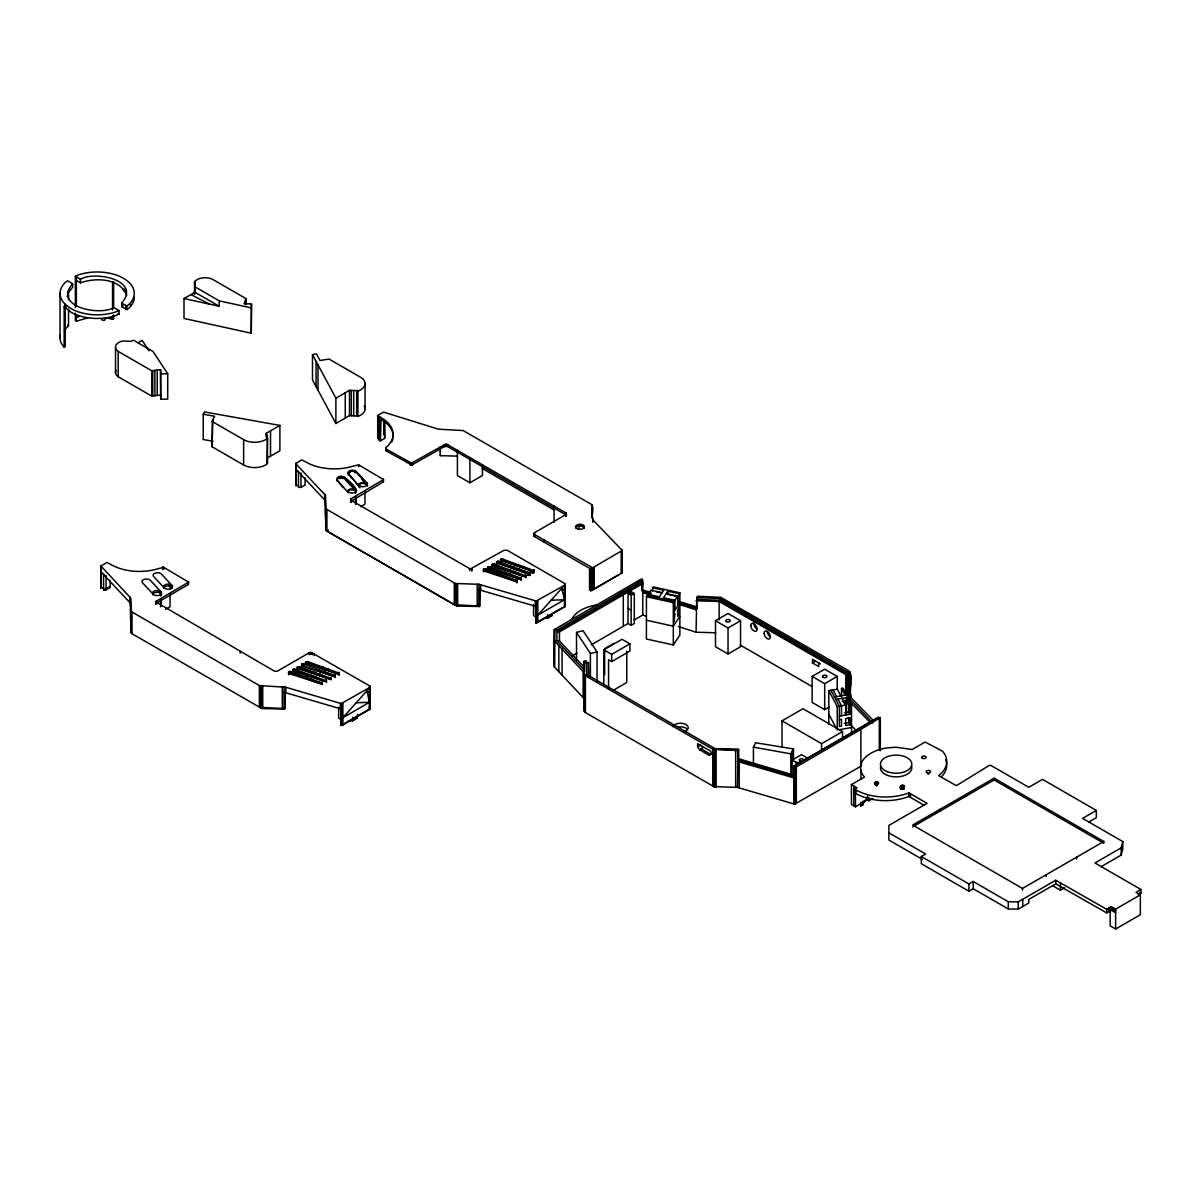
<?xml version="1.0" encoding="UTF-8"?>
<svg xmlns="http://www.w3.org/2000/svg" width="1201" height="1201" viewBox="0 0 1201 1201"><rect width="100%" height="100%" fill="white"/><g stroke="black" fill="none" stroke-linecap="round" stroke-linejoin="round"><path stroke-width="1.5" d="M576.525 660.115L576.525 632.387L583.04 630.69L597.062 651.963L597.062 681.537M588.37 677.094L588.37 662.457L586.058 662.802L586.058 661L583.746 661.346L583.746 698.201L584.271 711.052L585.412 712.583L713.754 786.565L737.489 787.421L794.657 804.145L860.877 766.268L860.877 729.397L880.318 717.582L878.006 717.402L794.341 765.713L794.341 776.567L738.075 760.083L738.075 749.229L715.331 748.733L586.734 674.497L584.587 675.022L584.587 711.878M590.397 677.454L590.397 653.419L576.525 632.387M603.788 684.735L603.788 649.786L621.983 639.277L629.894 643.841L629.894 651.077L611.699 661.586L608.562 659.784L608.562 689.329M604.658 674.737L604.658 648.735L614.056 643.301M591.372 644.802L623.289 626.276L623.289 594.84L642.775 583.596L642.385 582.02L556.949 631.921L559.456 631.906L623.289 594.84M626.772 651.122L626.772 682.513L613.111 690.395M628.018 623.514L628.063 593.489L631.171 591.688L634.308 593.504L634.308 623.544L631.156 625.331L628.018 623.514L623.289 626.276M631.156 625.331L631.186 595.291L634.308 593.504M634.068 620.061L642.775 615.032L642.775 583.596M662.171 592.663L650.837 590.156L646.423 596.717L646.423 639.007L673.311 644.952L679.871 635.104L679.871 592.814L652.969 586.869L652.383 591.072M673.311 644.952L673.311 602.677L677.679 596.101L666.3 593.579M715.571 632.762L696.055 632.221L696.73 599.419L719.984 600.305L847.801 674.091L848.702 686.462L847.561 686.492L846.81 674.346L847.801 674.091L847.801 672.275L719.984 598.488L696.73 597.618L696.73 608.472L679.196 602.857M715.496 620.722L715.496 646.739L728.031 653.975L740.552 646.739L740.552 620.722L728.031 613.486L715.496 620.722L728.031 627.958L740.552 620.722M719.129 619.911L719.129 601.431L720.855 597.362L848.987 670.984C854.692 678.325 847.426 690.68 851.944 698.667L873.532 720.675M728.031 653.975L728.031 627.958M753.432 763.791L753.432 747.142L755.609 742.728L793.471 748.959L793.471 760.053M790.843 776.041L790.843 753.853L793.471 748.959M792.15 775.441L792.15 751.406M837.217 689.419L837.217 676.418L824.682 669.182L812.146 676.418L812.146 702.42L824.682 709.656L829.381 706.939M824.682 709.656L824.682 683.654L837.217 676.418M828.81 724.413L828.81 690.65L837.307 689.179L840.85 695.889M845.834 700.408L846.195 713.394M845.834 694.824L845.834 674.587L719.129 601.431L696.055 600.785M846.57 713.304L846.57 700.243M851.539 732.67L851.539 704.026L843.117 688.128L841.526 688.413L841.526 696.7M865.816 799.611A33.793 19.501 0 0 0 863.474 803.199L863.144 804.67L860.952 805.931L860.952 802.193M863.144 804.67L863.144 800.932M1088.691 822.085L1096.333 817.671L1096.333 810.435L1042.513 779.374L1028.777 787.301L990.87 765.427L989.204 765.442L956.416 785.649L938.612 775.666A40.744 23.525 0 0 0 944.226 753.402L942.59 751.256L925.085 742.053L912.129 749.529L896.126 747.217L886.893 747.908A35.685 20.597 0 0 0 861.657 762.485L860.441 767.814L861.657 773.144L864.465 777.062L851.449 784.568L851.449 804.475L855.457 806.787L867.347 799.896L868.908 800.797L868.908 797.179M888.89 832.803L925.611 854.016L921.302 856.493L921.302 863.729L968.922 891.232L973.23 888.74L1008.285 908.977L1018.238 909.097L1028.762 903.032L1028.762 899.414L1055.754 883.861L1106.706 912.925L1111.315 910.253L1111.315 906.635L1115.624 909.127L1140.35 894.85L1140.35 914.742L1115.624 929.019L1110.174 925.866L1110.174 909.592L1115.624 912.745M968.922 891.232L968.922 883.996L973.23 881.504L1008.285 901.741L1018.238 901.861L1055.754 880.243L1106.706 909.307L1111.315 906.635M973.23 888.74L973.23 881.504M1008.285 908.977L1008.285 901.741M1018.238 909.097L1018.238 901.861M1022.757 906.485L1022.757 899.249M298.464 485.579L295.956 485.609L295.806 463.421L301.841 459.878L305.564 461.815A39.783 22.969 0 0 0 353.484 466.018L358.724 464.892L383.509 479.589L351.293 498.58L351.293 500.457L470.342 568.989L504 550.298L507.302 550.298L564.83 583.566L564.365 606.985M194.562 281.71L194.997 286.859L219.228 300.851L219.228 306.285L194.997 292.293L184.008 298.554L184.008 318.445L251.264 333.217L251.474 303.898L244.118 303.763L246.13 298.704L212.502 279.293A11.515 6.651 0 0 0 194.562 281.71L194.562 294.38M251.264 333.217L251.474 303.898M377.699 415.441L381.077 417.648A40.444 23.344 0 0 1 387.773 445.811L385.881 447.673L386.272 449.114L411.523 463.151L444.37 444.79L447.327 444.565L565.851 512.932L565.851 514.598L534.73 532.568L533.995 534.16L592.663 567.818L622.253 550.463L593.849 520.919C589.781 516.445 595.681 507.933 590.892 504.075L463.121 430.559L438.35 429.162L383.689 412.153L377.699 415.441L377.714 437.539L378.765 440.016L380.447 440.857L384.68 438.41L384.68 420.32M457.566 456.14L440.302 455.659L440.407 454.293M155.74 601.881L274.609 671.254L277.191 671.254L309.107 652.834L311.359 652.488L369.518 685.816L370.178 687.212L341.264 703.591L285.808 687.242L259.386 685.576L132.02 612.03L130.879 610.498L130.354 597.648L100.914 565.971L106.934 562.428L110.657 564.35A39.783 22.969 0 0 0 158.577 568.553L163.816 567.427L188.602 582.125L156.385 601.116L155.74 604.043M155.8 603.518L188.122 584.617L188.587 582.005M350.632 501.493L383.014 482.066L383.014 480.73M340.949 723.723L341.264 725.299L342.901 724.939L369.923 709.266L369.262 707.374M535.856 621.172L536.171 622.749L537.808 622.388L564.83 606.73L565.07 605.634M622.223 556.108L621.788 554.817M880.318 728.437L879.883 727.145M67.256 297.022L68.277 292.549L72.615 287.369L72.615 283.751L67.511 280.809L65.019 282.7A37.111 21.423 0 0 0 65.019 304.123L70.919 308.552A37.111 21.423 0 0 0 115.716 311.96L118.974 310.519L118.974 314.137L115.716 315.578A37.111 21.423 0 0 1 70.919 312.17L64.163 306.54L65.244 305.91L65.244 346.609L64.163 347.239L61.311 343.276A37.111 21.423 0 0 1 60.365 334.929M288.525 672.14L319.976 683.654L322.303 683.084L290.852 671.584L288.69 671.914L288.525 673.941M292.609 670.083L294.996 669.287L326.447 680.802L324.12 681.357L293.074 670.743C291.513 670.698 292.924 671.824 294.996 671.104L326.041 681.718L326.041 679.916M337.466 480.295L348.2 492.68A4.429 2.552 0 0 1 347.765 490.744L348.2 490.128A4.429 2.552 0 0 1 352.043 488.837L353.184 488.927A4.429 2.552 0 0 1 355.871 490.128L355.871 489.212C355.241 486.42 338.757 468.09 337.031 480.58L337.466 481.196L337.031 479.679M337.031 478.358L337.031 480.58M305.549 662.231L337.001 673.746L339.328 673.191L307.891 661.676L305.715 662.006L305.504 664.288M483.433 569.589L514.869 581.104L517.211 580.548L485.759 569.034L483.583 569.379L483.433 571.871M487.516 567.548L489.903 566.752L521.354 578.251L519.012 578.822L487.516 567.548L487.516 569.349M492.065 564.815L523.516 576.33L525.843 575.759L494.392 564.26L492.23 564.59L492.065 567.097M500.457 559.696L531.908 571.196L534.235 570.64L502.784 559.126L500.622 559.471L500.457 561.978M860.952 805.931L861.642 802.914M1101.137 866.657L1121.179 855.097L1121.179 847.861L1122.8 841.586L1082.581 818.376L1096.333 810.435M1121.179 855.097L1122.8 848.822L1122.8 841.586M103.556 588.13L100.914 587.679L101.274 565.536M295.956 485.609L296.182 484.709M583.746 698.201L554.442 666.99L554.322 629.579L640.508 579.467C645.583 577.216 640.523 589.421 642.385 591.057L651.152 593.864M554.307 666.525L554.667 629.234M259.386 685.576L259.386 707.284L284.097 708.575L284.682 707.239M130.579 598.578L130.879 632.206L132.02 633.738L261.938 708.56L284.682 709.055L285.283 693.247M295.956 463.886L325.261 495.097L325.786 529.656L326.912 531.202L454.278 604.734L479.004 606.025L479.589 604.703M328.248 529.971L328.248 531.773L456.83 606.01L479.589 606.505L480.175 588.895M737.489 787.421L738.075 749.229M738.075 751.03L738.675 749.709L719.534 749.409M738.675 749.709L738.675 758.747L737.489 761.419L794.657 778.143L794.071 766.163L875.709 719.039M267.688 457.791L279.893 450.75L279.893 425.424L266.277 433.276L267.583 438.155L266.922 464.066A15.493 8.947 0 0 1 261.413 466.679L259.176 467.189A15.493 8.947 0 0 1 243.638 464.982L212.097 446.772L212.877 419.87M696.73 597.618L697.406 596.251L720.855 597.362M534.73 532.568L533.905 535.541L534.73 536.697L589.541 568.343L589.541 590.051L590.847 590.802L590.847 589L594.195 589.166L621.878 573.027L622.178 550.013M213.027 441.277L203.239 439.536L203.239 414.21L204.47 411.913L279.893 425.424M715.331 748.733L714.61 786.79M658.598 598.038L663.763 590.276L652.383 587.754M662.727 598.954L667.891 591.192L679.271 593.714L679.871 592.814M674.106 611.429L679.271 603.668L679.271 593.714M674.106 615.047L674.902 613.846L674.106 621.833L674.106 601.476L647.219 595.516M679.871 616.338L673.311 626.186L646.423 620.226M64.479 329.915L68.532 325.726L68.532 309.062M163.831 587.859L164.267 587.244A4.429 2.552 0 0 1 168.11 585.968L169.251 586.043A4.429 2.552 0 0 1 172.389 587.859M337.031 479.259C344.477 472.353 351.563 486.345 355.871 490.128M347.765 491.644L348.2 491.029A4.429 2.552 0 0 1 352.043 489.753L353.184 489.843A4.429 2.552 0 0 1 356.322 491.644M297.323 667.14L297.578 668.251L328.609 678.865L330.951 678.31L299.499 666.795L297.323 667.14L297.323 669.873M301.646 664.348L301.901 665.459L332.947 676.088L335.274 675.532L303.823 664.018L301.646 664.348L301.496 666.855M496.553 561.813L496.809 562.924L527.84 573.538L530.181 572.982L498.73 561.467L496.553 561.813L496.553 564.53M496.403 563.839L498.73 563.284L530.181 574.784L530.181 572.502M500.457 561.498L502.784 560.942L533.829 571.556M188.377 584.422L188.377 581.659M369.518 687.858L342.901 717.703L369.923 702.03L369.923 691.175M267.583 438.155L266.922 438.74A15.493 8.947 0 0 1 261.413 441.352L259.176 441.863A15.493 8.947 0 0 1 243.638 439.656L212.097 421.446L214.649 416.252L203.239 414.21M72.615 283.751C52.709 306.66 99.368 316.238 113.885 307.576L118.974 310.519M134.272 297.022A37.111 21.423 0 0 1 129.303 307.741L126.811 309.618L121.706 306.675L121.706 303.057C141.613 280.148 94.954 270.585 80.437 279.233L75.348 276.29L75.348 307.681M121.706 306.675L123.057 305.654M126.811 309.618L126.811 306L129.303 304.123A37.111 21.423 0 0 0 123.403 278.257A37.111 21.423 0 0 0 78.605 274.849L75.348 276.29M297.323 668.942L299.499 668.612L330.53 679.226L330.53 677.424M551.124 600.23L564.365 599.749L562.263 590.171L564.83 588.64M900.9 785.739C898.798 787.556 903.287 788.757 904.383 787.271C905.344 783.908 897.492 785.274 900.9 789.357M103.556 573.658L103.556 589.931L107.61 587.514M554.307 629.669L556.949 630.12L642.385 580.203M138.04 342.78L142.138 340.363L148.999 350.782M794.341 765.713L794.657 767.289L796.308 766.929L860.877 729.397M103.556 589.931L106.063 589.916L110.162 587.529L110.162 580.293M298.464 471.107L298.464 487.396L300.971 487.366L305.069 484.994L305.069 477.758M572.231 655.926L577.02 653.149M924.049 805.225L908.872 796.458A41.45 23.93 0 0 1 854.707 792.75L854.707 789.132L857.019 787.796L851.449 784.568M854.707 792.75L856.238 791.864M868.908 800.797L872.917 798.47M1052.857 885.813L1060.438 890.196L1064.596 887.794M64.599 307.141L65.68 306.525M66.145 307.156L65.079 307.771L65.079 304.153M106.394 317.83L112.549 319.301L113.63 318.67L113.63 314.977M335.89 423.503L335.89 398.177L349.506 390.31L358.949 390.685A15.493 8.947 0 0 0 363.483 387.503L364.383 386.212A15.493 8.947 0 0 0 360.54 377.249L328.999 359.039L320.006 360.51L316.464 353.92L312.485 354.625L312.485 379.951L335.89 423.503L349.506 415.636L358.949 416.011A15.493 8.947 0 0 0 363.483 412.829L364.383 411.538A15.493 8.947 0 0 0 364.278 406.073M386.272 450.915L386.272 449.114L386.737 451.246L411.853 464.952L444.37 446.607L447.327 446.382L566.302 515.124M165.603 609.297L170.047 606.73L170.047 594.075M360.51 506.762L364.954 504.195L364.954 491.524M457.401 450.21L457.401 475.536L469.921 482.772L482.457 475.536L482.457 464.682M325.486 496.043L325.786 507.948L326.912 509.494L455.269 583.461L479.004 584.317L536.171 601.04L564.425 585.322L537.808 615.152L564.83 599.494L564.425 588.94M340.679 707.899L340.949 725.524L369.262 709.175M349.386 720.69L352.749 720.825L357.448 718.108L357.448 714.49M590.847 590.802L618.305 574.949M535.571 605.349L535.856 622.989L562.593 607.541M544.293 618.14L547.656 618.275L552.355 615.573M603.788 649.786L611.699 654.35L629.894 643.841M820.313 663.853L812.477 659.334L812.477 662.952L815.614 661.135M697.616 746.827L700.738 745.01L702.705 747.953L699.567 749.754L697.616 746.827L697.616 743.659L710.932 751.346L710.932 754.513L708.965 755.189L699.567 749.754M708.965 755.189L712.103 753.372M782.031 747.037L782.031 720.84L802.974 708.74L842.517 731.574L842.517 737.189M821.574 751.15L821.574 743.659L842.517 731.574M1103.809 841.481L994.143 778.173L912.7 825.057L1022.471 888.44L1103.809 841.481L1103.809 843.297L994.143 779.974L912.7 826.858M1121.179 847.861L1094.982 862.979L1140.95 889.521L1140.95 893.139L1138.203 894.73M1140.95 889.521L1136.041 892.358L1140.35 894.85M1109.394 910.043L1110.174 909.592M356.217 702.78L369.458 702.3L367.371 692.722L369.518 691.476L369.458 709.536M76.354 280.494L80.437 282.851C95.464 277.341 120.475 278.031 126.736 295.536M75.348 313.221L75.348 320.607L76.354 321.192L87.928 317.83M525.843 577.096L492.485 566.211L492.485 564.41M521.354 579.588L487.981 568.704L487.981 566.902M517.211 581.885L483.838 570.985L483.838 569.184M335.274 676.854L301.901 665.97L301.901 664.168M288.931 673.536L321.898 684.015L321.898 682.198M845.834 674.587L846.81 674.346L846.81 683.384L845.834 683.624L846.42 695.544L850.848 695.439M339.177 674.301L306.3 663.492L306.3 661.676M875.964 782.031C872.632 782.497 875.589 785.664 877.646 784.373C881.549 782.046 872.451 779.974 875.964 785.649M590.397 653.419L597.062 651.963M834.5 697L845.099 695.139L841.526 688.413M835.791 699.447L846.39 697.586L849.948 704.311L849.948 714.265L839.364 716.126M842.156 701.504L846.39 700.753L848.822 705.332L848.822 712.118L849.948 714.265M828.81 690.65L837.232 706.548L845.714 705.062L845.714 715.015M849.948 704.311L851.539 704.026M848.822 705.332L850.413 705.062M844.573 712.869L848.822 712.118M839.364 719.744L841.481 719.369L841.481 726.155L839.364 726.53L839.364 706.188L830.942 690.275M844.573 723.272L850.413 722.236M849.948 724.668L845.714 725.404L845.714 718.633L849.948 717.883L849.948 724.668L848.822 722.522L848.822 717.432M839.019 729.758L851.539 727.551M850.083 697.856L849.903 671.749L847.801 672.275L848.702 695.484L848.882 698.006L851.194 697.631M848.837 697.391L851.059 697.09M118.178 351.398L151.791 370.809L160.574 369.638L160.799 399.227L167.72 399.092L167.72 373.766L153.067 351.533L133.296 340.123L131.299 341.279L122.382 341.039A11.515 6.651 0 0 0 118.178 351.398L118.178 376.724L151.791 396.135L160.574 394.964L160.574 369.638M383.689 433.861L384.29 435.017M848.792 696.775L850.908 696.535M642.085 579.017L642.085 589.871L650.837 592.318M848.702 684.63L850.848 684.585M160.799 373.901L167.72 373.766M584.587 667.516L559.456 640.944L554.442 640.989L583.746 672.2M583.746 661.346L584.271 674.196L585.412 675.728L712.778 749.274L737.489 750.565M807.778 758.251L801.517 754.633L792.105 760.053L796.113 762.365L801.157 762.575M158.292 590.577L157.136 590.487A4.429 2.552 0 0 0 153.308 591.763L152.857 592.378A4.429 2.552 0 0 0 155.995 595.516A4.429 2.552 0 0 0 161.414 593.699A4.429 2.552 0 0 0 158.292 590.577L158.202 592.378A4.429 2.552 0 0 1 161.565 594.855M158.292 592.378L157.136 592.288A4.429 2.552 0 0 0 153.308 593.579L152.857 594.195A4.429 2.552 0 0 0 152.707 594.855M479.004 589.751L536.171 606.475M284.097 692.286L341.264 709.01L340.949 707.434L340.949 725.524M753.432 747.142L790.843 753.853M219.228 300.851L251.264 307.891M184.008 298.554L219.228 306.285M737.489 766.838L739.2 767.214M656.001 591.733L660.655 592.754M675.653 596.086L667.891 594.36L667.891 591.192M648.045 594.33L659.394 596.852M663.522 597.768L674.902 600.29L674.902 610.228M646.423 596.717L673.311 602.677M110.207 317.86L113.63 318.67M354.415 472.278L355.601 472.759M738.675 758.747L794.071 775.215M678.865 601.356L697.406 607.106L696.055 609.838L678.295 604.103M649.876 594.945L642.775 592.648L642.085 589.871M642.775 615.032L646.318 616.173M678.295 626.487L696.055 632.221M190.974 294.605L209.785 304.213M482.141 468.42L553.616 509.689M581.239 525.633L584.482 527.509M812.477 662.952L818.752 666.57L818.752 662.952M812.146 676.418L824.682 683.654M740.236 645.057L811.711 686.311M629.624 592.588L632.762 594.39M628.063 593.489L631.186 595.291M121.706 303.057L126.811 306M1139.809 892.478L1140.95 893.139M117.968 313.551L118.974 314.137M628.018 608.367L631.156 610.183M1111.315 908.436L1115.624 910.928M854.707 789.132A41.45 23.93 0 0 0 908.872 792.84L927.082 803.349L888.89 825.402L888.89 840.039L922.518 859.466M782.031 720.84L821.574 743.659M64.824 307.021L65.605 307.471M67.511 325.141L68.532 325.726M536.216 617.104L533.544 615.573L533.544 604.719M921.302 856.493L968.922 883.996M701.129 748.854L710.527 754.288M341.324 719.654L338.652 718.108L338.652 707.254M108.961 586.704L110.162 587.529M359.174 485.444L359.88 485.97A4.429 2.552 0 0 0 365.704 486.195A4.429 2.552 0 0 0 366.845 482.892L356.307 471.468A4.429 2.552 0 0 0 350.257 470.537A4.429 2.552 0 0 0 348.635 474.035L359.174 486.345L348.635 474.035M164.267 587.995L164.972 588.52A4.429 2.552 0 0 0 171.938 587.995A4.429 2.552 0 0 0 169.251 584.241L168.11 584.151A4.429 2.552 0 0 0 164.267 585.427L163.831 586.043A4.429 2.552 0 0 0 164.267 587.995L153.728 576.57A4.429 2.552 0 0 1 155.349 573.087A4.429 2.552 0 0 1 161.414 574.018L171.938 585.427M849.092 700.964L870.635 722.912M850.368 724.638L856.703 731.094M848.882 698.006L872.947 723.002M295.956 469.321L325.261 500.532M101.049 571.871L130.354 603.082M584.797 670.503L556.949 640.974L556.949 630.12M345.152 479.544L355.871 491.029M338.667 482.472L343.441 487.576M160.979 591.763L150.245 580.278A4.429 2.552 0 0 0 144.195 579.347A4.429 2.552 0 0 0 142.574 582.845L153.308 594.315M158.592 591.027L160.979 593.579M348.635 474.935A4.429 2.552 0 0 1 350.257 471.438A4.429 2.552 0 0 1 356.307 472.383L366.845 483.793L366.845 482.892M361.591 479.004L366.845 484.694M169.836 584.962L171.938 587.244M312.485 354.625L335.89 398.177M842.156 698.336L845.714 705.062M848.101 717.883L849.632 720.795M833.074 689.929L836.617 696.64M837.908 699.072L841.481 705.813L841.481 715.751M828.81 714.175L836.391 728.482M267.583 463.481L267.358 437.434M384.68 438.41L384.29 420.545M325.486 517.751L325.261 495.097M130.579 620.286L130.354 597.648M561.843 588.22L562.263 590.171M366.936 690.77L367.371 692.722M794.071 766.163L794.341 767.514M440.302 451.201L440.407 452.492M846.81 683.384L847.561 695.514L847.561 686.492M160.574 394.964L160.799 399.227M586.058 661L586.734 676.313L586.734 674.497M588.37 662.457L588.7 675.833M1060.423 882.945L1060.438 890.196M1115.624 909.127L1115.624 929.019M1110.535 907.085L1110.535 910.703M1108.973 907.986L1108.973 911.604M1106.706 909.307L1106.706 912.925M1076.636 857.169L1076.636 858.97M1055.754 880.243L1055.754 883.861M1046.191 874.748L1046.191 876.55M1022.471 888.44L1022.471 890.241M994.143 778.173L994.143 779.974M966.97 793.846L966.97 795.663M940.248 809.144L940.248 810.96M910.433 793.741L910.433 797.359M908.872 792.84L908.872 796.458M904.023 785.739L904.023 789.357M903.572 785.529L903.572 789.147M903.032 785.394L903.032 789.012M902.461 785.364L902.461 788.982M901.891 785.394L901.891 789.012M901.35 785.529L901.35 789.147M880.318 717.582L880.318 750.73M880.123 718.018L879.973 749.559M879.793 718.423L879.793 749.754M879.297 718.768L879.297 750.1M878.006 717.402L878.006 719.219M877.105 782.031L877.105 785.649M876.535 781.986L876.535 785.604M867.347 796.278L867.347 799.896M860.967 770.126L860.967 779.179M855.457 790.513L855.457 806.787M853.791 785.934L853.791 805.826M850.263 672.68L850.263 696.625M846.39 697.586L846.39 700.753M844.258 700.303L844.258 703.741M837.232 706.548L837.232 730.073M796.113 762.365L796.113 765.983M796.308 766.929L796.308 803.784M795.542 767.199L795.332 804.1M795.107 767.274L795.107 804.13M794.882 767.289L794.882 804.145M794.657 767.289L794.657 804.145M793.786 778.008L793.786 804.009M739.2 761.794L739.2 787.796M735.673 750.415L735.673 787.271M716.126 750.1L716.126 786.955M714.895 749.994L714.895 786.85M714.31 749.874L714.31 786.73M714.04 749.799L714.04 786.655M713.754 749.709L713.754 786.565M712.778 749.274L712.778 786.13M677.679 596.101L677.679 606.055M622.088 549.803L622.028 572.832M621.788 549.397L621.683 573.222M621.518 592.258L621.518 594.06M621.202 551.86L621.202 573.568M611.699 654.35L611.699 661.586M594.195 567.457L594.195 589.166M593.744 567.653L593.744 589.361M593.489 567.728L593.489 589.436M593.219 567.788L593.219 589.496M592.949 567.818L592.949 589.526M592.814 518.772L592.814 522.39M592.663 567.818L592.663 589.526M592.153 505.771L592.153 516.625M592.393 567.818L592.393 589.526M591.913 505.005L591.988 517.811M592.108 567.788L592.108 589.496M591.808 504.855L591.808 517.511M591.838 567.728L591.838 589.436M591.598 567.653L591.598 589.361M591.147 567.457L591.147 589.166M585.412 675.728L585.412 712.583M584.271 674.196L584.271 711.052M583.971 662.276L583.971 699.132M583.146 671.314L583.146 697.331M579.122 525.798L579.122 529.416M577.471 617.854L577.471 619.656M566.392 513.458L566.437 515.424M566.181 513.172L566.181 516.16M565.851 512.932L565.851 516.415M565.146 584.106L565.146 606.19M565.07 583.926L564.965 606.55M564.83 585.022L564.83 606.73M562.068 649.035L562.068 675.037M559.456 631.906L559.456 640.944M558.84 645.628L558.84 671.629M554.442 630.135L554.442 666.99M554.051 505.891L554.051 522.18M547.656 614.657L547.656 618.275M544.068 540.285L544.068 542.086M537.808 600.68L537.808 622.388M537.057 600.965L537.057 622.673M536.847 601.01L536.622 622.749M536.397 601.04L536.397 622.749M536.171 601.04L536.171 622.749M535.856 606.7L535.856 622.989M535.301 600.905L535.301 606.34M534.73 534.895L534.73 536.697M534.28 532.914L534.28 536.367M534.235 570.16L534.235 571.976M533.995 533.304L533.995 535.961M534.07 569.95L534.07 571.751M533.829 569.754L533.829 572.862M533.499 571.196L533.499 573.012M533.109 571.286L533.109 573.102M532.704 571.316L532.704 573.132M532.283 571.286L532.283 573.102M531.908 571.196L531.908 573.012M530.016 572.276L530.016 575.009M529.761 572.096L529.761 575.204M529.431 573.538L529.431 575.354M529.056 573.628L529.056 575.444M528.635 573.658L528.635 575.474M528.23 573.628L528.23 575.444M527.84 573.538L527.84 575.354M525.903 575.534L525.903 577.336M525.693 575.069L525.693 577.801M525.438 574.874L525.438 576.69M523.486 566.211L523.486 568.028M521.354 577.786L521.354 580.068M521.189 577.561L521.189 580.293M520.934 577.366L520.934 579.182M519.433 568.553L519.433 570.37M518.307 564.44L518.307 566.256M517.211 580.068L517.211 582.35M517.046 579.843L517.046 582.575M516.79 579.663L516.79 582.77M514.794 571.241L514.794 573.042M514.253 566.782L514.253 568.598M510.41 573.763L510.41 575.579M509.915 569.574L509.915 571.376M506.387 576.09L506.387 577.906M505.426 572.066L505.426 573.868M502.784 559.126L502.784 560.942M502.408 559.035L502.408 560.852M501.988 559.005L501.988 560.822M501.583 559.035L501.583 560.852M501.192 559.126L501.192 560.942M501.282 574.348L501.282 576.15M500.862 559.276L500.862 561.092M500.622 559.471L500.622 562.203M498.73 561.467L498.73 563.284M498.34 561.377L498.34 563.194M497.935 561.347L497.935 563.164M497.514 561.377L497.514 563.194M497.139 561.467L497.139 563.284M496.809 561.618L496.809 564.725M494.392 564.26L494.392 566.061M494.016 564.17L494.016 565.971M493.596 564.14L493.596 565.941M493.191 564.17L493.191 565.971M492.8 564.26L492.8 566.061M492.23 564.59L492.23 566.407M489.903 566.752L489.903 568.553M489.528 566.662L489.528 568.463M489.107 566.632L489.107 568.433M488.702 566.662L488.702 568.463M488.312 566.752L488.312 568.553M487.726 567.082L487.576 569.109M485.759 569.034L485.759 570.85M485.369 568.944L485.369 570.76M484.964 568.914L484.964 570.715M484.558 568.944L484.558 570.76M484.168 569.034L484.168 570.85M483.583 569.379L483.583 571.181M480.715 584.692L480.715 590.126M479.589 588.415L479.589 606.505M479.004 584.317L479.004 606.025M477.187 584.166L477.187 605.874M472.098 568.719L472.098 570.52M471.723 568.884L471.723 570.685M471.513 568.944L471.513 570.745M469.921 457.446L469.921 482.772M469.516 568.719L469.516 570.52M457.641 583.866L457.641 605.574M456.83 606.01L456.11 583.701M456.41 583.746L456.41 605.454M455.825 583.626L455.825 605.334M455.539 583.551L455.539 605.259M455.269 583.461L455.269 605.169M454.278 583.025L454.278 604.734M447.838 444.79L447.838 446.607M447.327 444.565L447.327 446.382M447.042 444.49L447.042 446.307M446.742 444.43L446.742 446.247M446.427 444.4L446.427 446.202M446.111 444.385L446.111 446.187M445.781 444.4L445.781 446.202M445.466 444.43L445.466 446.247M445.166 444.49L445.166 446.307M444.88 444.565L444.88 446.382M444.37 444.79L444.37 446.607M440.302 446.607L440.302 455.659M413.309 462.73L413.309 464.547M412.784 462.955L412.784 464.772M412.498 463.046L412.498 464.862M412.183 463.106L412.183 464.922M411.853 463.151L411.853 464.952M411.523 463.151L411.523 464.967M411.207 463.151L411.207 464.952M410.877 463.106L410.877 464.922M410.562 463.046L410.562 464.862M410.277 462.955L410.277 464.772M409.751 462.73L409.751 464.547M406.629 460.929L406.629 462.745M386.737 449.444L386.737 451.246M385.986 447.463L386.091 450.735M385.881 447.673L385.956 450.54M383.99 421.161L383.99 433.816M383.494 479.469L383.494 481.526M383.284 479.109L383.284 481.871M383.014 478.914L383.014 482.066M380.447 440.857L381.077 419.449A40.444 23.344 0 0 1 391.766 441.983M379.756 416.987L379.756 440.512M377.775 415.921L377.865 437.719M370.238 686.657L370.238 708.74M370.073 686.281L370.073 709.1M369.923 686.116L369.923 709.266M369.518 685.816L369.563 707.554M365.074 383.479L365.074 408.805M364.008 482.592L364.008 483.493M359.88 485.97L359.88 487.786M358.724 464.892L358.724 466.694M358.919 484.153L358.919 485.054M357.943 391.061L357.943 416.387M356.697 390.941L356.697 416.267M356.307 471.468L356.307 472.383M356.066 496.659L356.066 503.895M355.556 489.723L355.556 493.341M355.556 496.959L355.556 504.195M353.695 390.685L353.695 416.011M353.094 488.927L353.094 489.828M352.749 717.207L352.749 720.825M351.293 390.475L351.293 415.801M351.293 498.58L351.293 502.273M350.932 498.85L350.932 501.988M350.692 499.166L350.692 501.673M349.506 390.31L349.506 415.636M347.9 490.533L347.9 491.449M345.257 392.757L345.257 418.083M345.152 477.743L345.152 478.644M344.447 477.202L344.447 478.118M343.531 476.797L343.531 477.713M342.901 703.231L342.901 724.939M342.45 476.542L342.45 477.458M342.15 703.516L342.15 725.224M341.94 703.546L341.715 725.284M341.489 703.591L341.489 725.299M341.309 476.467L341.309 477.367M341.264 703.591L341.264 725.299M340.393 703.456L340.393 708.875M340.168 476.542L340.168 477.458M339.328 672.71L339.328 674.992M339.087 476.797L339.087 477.713M339.177 672.485L339.177 675.217M338.922 672.305L338.922 674.106M338.172 477.202L338.172 478.118M337.466 477.743L337.466 478.644M335.274 675.052L335.274 677.334M335.109 674.827L335.109 677.559M334.869 674.632L334.869 676.448M330.951 677.829L330.996 679.886M330.785 677.619L330.785 679.421M328.579 668.762L328.579 670.563M326.912 509.494L326.912 531.202M326.447 680.321L326.507 682.378M326.297 680.111L326.297 681.913M326.087 508.789L326.087 530.497M325.786 507.948L325.786 529.656M324.66 494.227L324.66 499.646M324.525 671.104L324.525 672.905M323.399 666.99L323.399 668.792M322.303 682.618L322.363 684.66M322.138 682.393L322.138 684.195M319.886 673.776L319.886 675.593M319.346 669.332L319.346 671.134M317.995 364.864L317.995 390.19M316.058 361.291L316.058 386.617M315.503 676.313L315.503 678.115M315.007 672.11L315.007 673.926M314.137 653.839L314.137 655.641M312.41 652.834L312.41 654.65M311.915 652.623L311.915 654.425M311.479 678.64L311.479 680.442M310.443 652.458L310.443 654.26M310.519 674.602L310.519 676.418M310.143 652.488L310.143 654.29M309.858 652.548L309.858 654.35M309.588 652.623L309.588 654.425M309.107 652.834L309.107 654.65M307.891 661.676L307.891 663.492M307.501 661.586L307.501 663.387M307.096 661.556L307.096 663.357M306.675 661.586L306.675 663.387M306.375 676.899L306.375 678.7M305.97 661.826L305.97 663.628M305.715 662.006L305.715 663.823M303.823 664.018L303.823 665.819M303.448 663.928L303.448 665.729M303.027 663.898L303.027 665.699M302.622 663.928L302.622 665.729M302.232 664.018L302.232 665.819M300.971 472.894L300.971 487.366M299.499 666.795L299.499 668.612M299.109 666.705L299.109 668.522M298.704 666.675L298.704 668.492M298.283 666.705L298.283 668.522M297.908 666.795L297.908 668.612M297.578 666.945L297.578 670.053M295.881 463.271L295.806 485.129M294.996 669.287L294.996 671.104M294.62 669.197L294.62 671.014M294.2 669.167L294.2 670.984M293.795 669.197L293.795 671.014M293.404 669.287L293.404 671.104M293.074 669.437L293.074 672.545M292.834 669.633L292.834 672.35M290.852 671.584L290.852 673.386M290.477 671.494L290.477 673.296M290.057 671.464L290.057 673.266M289.651 671.494L289.651 673.296M289.261 671.584L289.261 673.386M288.931 671.719L288.931 674.827M288.69 671.914L288.69 673.731M285.808 687.242L285.808 692.662M284.682 692.767L284.682 709.055M284.097 686.867L284.097 708.575M282.28 686.717L282.28 708.425M270.525 430.829L270.525 456.155M266.562 434.312L266.562 437.93M266.277 433.276L266.277 436.894M262.734 686.402L262.734 708.11M261.938 708.56L261.217 686.236M261.503 686.296L261.503 708.005M260.917 686.176L260.917 707.884M260.632 686.101L260.632 707.809M260.362 686.011L260.362 707.719M246.13 298.704L246.13 304.123M245.92 299.244L245.92 304.679M245.424 300.49L245.424 304.108M243.638 439.656L243.638 464.982M240.14 651.347L240.14 653.164M212.262 421.116L212.097 446.772M194.922 286.078L194.922 293.314M194.682 283.091L194.682 293.945M188.122 581.464L188.122 584.617M170.047 585.022L170.047 588.64M169.101 584.226L169.101 586.043M163.816 567.427L163.816 569.244M164.012 585.788L164.012 587.604M163.081 567.202L163.246 569.034M162.916 567.187L162.916 568.989M162.751 567.172L162.751 568.989M161.159 599.209L161.159 606.445M160.649 592.258L160.649 595.876M160.649 599.494L160.649 606.73M157.226 370.088L157.226 395.414M156.385 601.116L156.385 602.932M156.025 601.401L155.89 604.373M154.884 370.403L154.884 395.73M153.007 592.183L153.007 593.985M152.737 370.674L152.737 396.015M151.791 370.809L151.791 396.135M132.02 612.03L132.02 633.738M131.194 611.324L131.194 633.032M130.879 610.498L130.879 632.206M129.753 596.777L129.753 602.196M125.79 305.414L125.79 309.032M115.521 347.644L115.521 372.971M113.63 281.68L113.63 307.576M112.549 282.295L112.549 310.053M112.549 315.593L112.549 319.301M106.063 575.444L106.063 589.916M101.049 566.437L101.049 588.145M100.974 565.806L100.914 587.679M80.437 279.233L80.437 282.851M76.354 276.876L76.354 306.39M76.354 315.653L76.354 321.192M68.532 290.567L68.532 299.815M64.163 306.54L64.163 347.239M60.05 293.404L60.05 337.721M757.065 629.144A4.429 2.552 60 0 1 754.033 622.839M770.381 636.83A4.429 2.552 60 0 1 767.244 631.396M571.901 619.236A34.979 20.192 0 0 1 596.642 604.959M945.697 759.828A40.744 23.525 0 0 1 941.404 776.837M927.803 774.06A2.222 1.276 0 0 1 928.943 774.06M359.174 486.345A4.429 2.552 0 0 1 358.724 484.408L359.174 483.793A4.429 2.552 0 0 1 363.002 482.517L364.158 482.607A4.429 2.552 0 0 1 366.845 483.793M359.174 487.261A4.429 2.552 0 0 1 358.724 485.309L359.174 484.694A4.429 2.552 0 0 1 363.002 483.418L364.158 483.508A4.429 2.552 0 0 1 367.446 485.97M355.871 489.212A4.429 2.552 0 0 1 354.25 492.71A4.429 2.552 0 0 1 348.2 491.779M339.087 478.614A4.429 2.552 0 0 1 343.531 478.614M349.341 472.759A4.429 2.552 0 0 1 350.257 472.353M575.714 527.93A4.429 2.552 0 0 1 579.993 526.038A4.429 2.552 0 0 1 584.271 527.93M125.339 291.062A1.666 0.961 0 0 1 123.313 290.372A1.666 0.961 0 0 1 124.484 289.201M131.074 304.514A1.666 0.961 0 0 1 130.233 305.339M78.741 315.428A1.666 0.961 0 0 1 78.741 316.779A1.666 0.961 0 0 1 76.399 316.779A1.666 0.961 0 0 1 76.399 315.428M104.667 318.79A1.666 0.961 0 0 1 104.562 320.202A1.666 0.961 0 0 1 102.13 320.021A1.666 0.961 0 0 1 102.67 318.64M118.178 376.724A11.515 6.651 0 0 1 116.122 370.283M672.995 726.545A7.761 4.474 0 0 1 685.216 724.158A7.761 4.474 0 0 1 684.345 731.589M678.49 726.995A7.761 4.474 0 0 1 687.212 729.097M911.559 766.208A15.688 9.053 0 0 1 896.862 776.867A15.688 9.053 0 0 1 880.498 767.064M679.271 607.286L677.679 609.673L677.679 616.458L679.271 614.071L679.271 607.286M764.106 633.212A4.429 2.552 60 0 0 768.805 639.052A4.429 2.552 60 0 0 768.805 632.792A4.429 2.552 60 0 0 764.106 633.212M823.12 677.319A2.222 1.276 0 0 0 826.828 676.748A2.222 1.276 0 0 0 824.111 675.187A2.222 1.276 0 0 0 823.12 677.319M726.455 621.638A2.222 1.276 0 0 0 730.163 621.067A2.222 1.276 0 0 0 727.446 619.491A2.222 1.276 0 0 0 726.455 621.638M750.79 625.526A4.429 2.552 60 0 0 755.489 631.366A4.429 2.552 60 0 0 755.489 625.105A4.429 2.552 60 0 0 750.79 625.526M800.406 761.164A2.222 1.276 0 0 0 803.724 760.053A2.222 1.276 0 0 0 800.406 758.957A2.222 1.276 0 0 0 800.406 761.164M926.797 772.588A2.222 1.276 0 0 0 930.505 772.003A2.222 1.276 0 0 0 927.803 770.442A2.222 1.276 0 0 0 926.797 772.588M922.308 758.206A2.222 1.276 0 0 0 926.016 757.636A2.222 1.276 0 0 0 923.299 756.06A2.222 1.276 0 0 0 922.308 758.206M577.771 528.995A4.429 2.552 0 0 0 584.422 526.774A4.429 2.552 0 0 0 577.771 524.567A4.429 2.552 0 0 0 577.771 528.995M887.179 771.612A15.688 9.053 0 0 0 911.754 764.932A15.688 9.053 0 0 0 889.446 755.984A15.688 9.053 0 0 0 887.179 771.612"/></g></svg>
